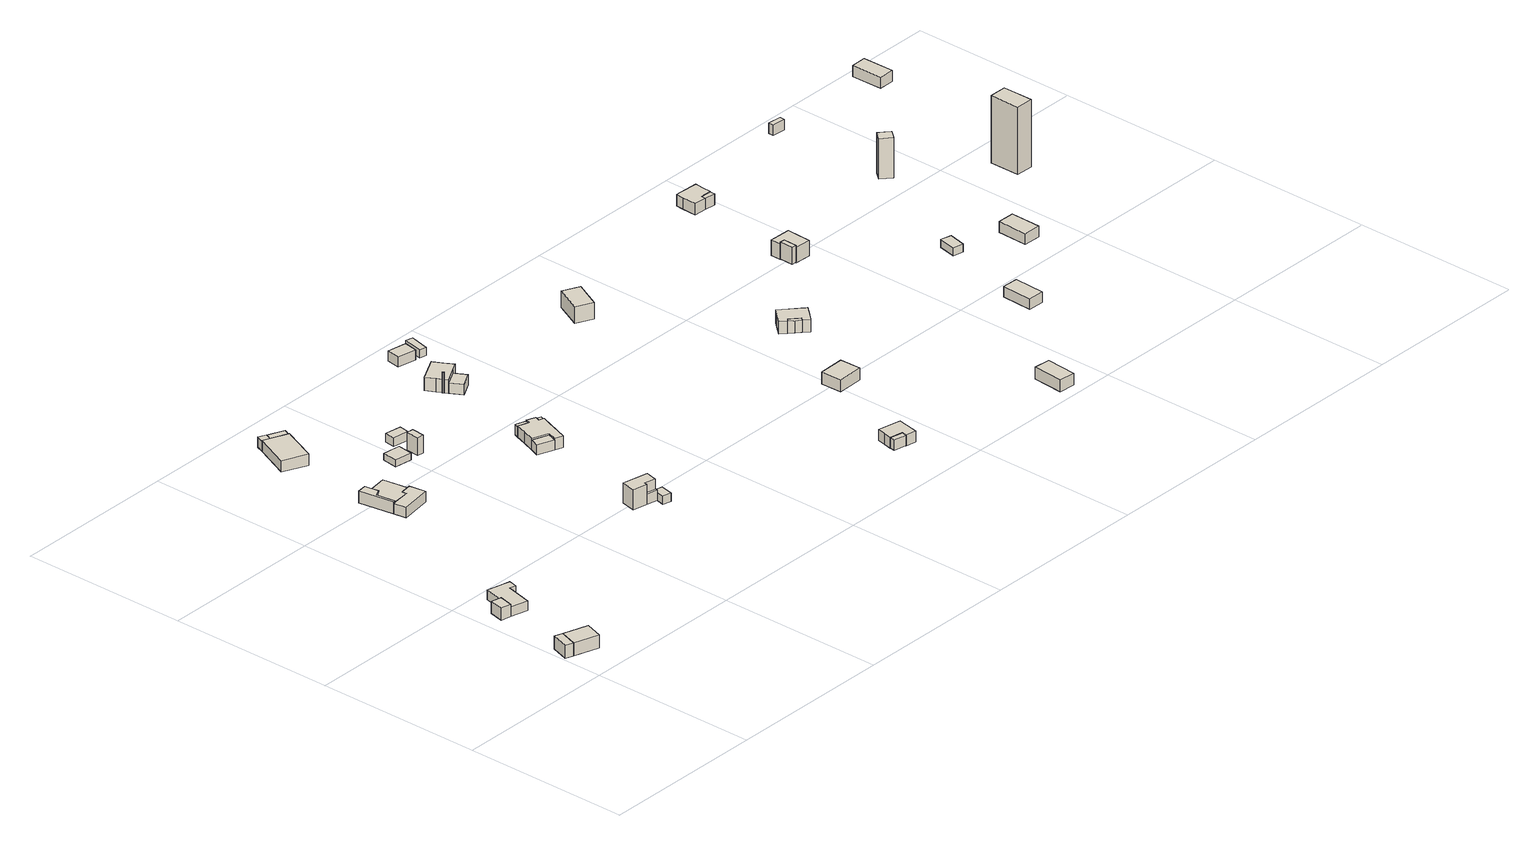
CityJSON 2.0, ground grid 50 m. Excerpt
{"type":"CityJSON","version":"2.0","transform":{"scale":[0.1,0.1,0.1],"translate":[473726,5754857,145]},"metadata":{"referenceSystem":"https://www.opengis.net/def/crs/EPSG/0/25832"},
"CityObjects":{
"building1":{"type":"Building","attributes":{"Gemeindeschluessel":"05711000","BezugspunktDach":"2000","function":"51009_1610","measuredHeight":4.45},"address":[{"country":"Germany"}],"geometry":[{"type":"Solid","lod":"1","boundaries":[[[[0,1,2,3]],[[4,5,6,7]],[[4,7,3,2]],[[5,4,2,1]],[[6,5,1,0]],[[7,6,0,3]]]]}]},
"building2":{"type":"Building","attributes":{"Gemeindeschluessel":"05711000","BezugspunktDach":"2000","function":"31001_1310","measuredHeight":4.51},"address":[{"country":"Germany","locality":"Bielefeld","thoroughfareNumber":"60","thoroughfareName":"Markengrund"}],"geometry":[{"type":"Solid","lod":"1","boundaries":[[[[3,2,8,9]],[[10,4,7,11]],[[10,11,9,8]],[[4,10,8,2]],[[7,4,2,3]],[[11,7,3,9]]]]}]},
"building3":{"type":"Building","attributes":{"Gemeindeschluessel":"05711000","BezugspunktDach":"2000","function":"51009_1610","measuredHeight":4.2},"address":[{"country":"Germany"}],"geometry":[{"type":"Solid","lod":"1","boundaries":[[[[12,13,14,15]],[[16,17,18,19]],[[16,19,15,14]],[[17,16,14,13]],[[18,17,13,12]],[[19,18,12,15]]]]}]},
"building4":{"type":"Building","attributes":{"Gemeindeschluessel":"05711000","BezugspunktDach":"2000","function":"31001_1310","measuredHeight":3.51},"address":[{"country":"Germany","locality":"Bielefeld","thoroughfareNumber":"62","thoroughfareName":"Markengrund"}],"geometry":[{"type":"Solid","lod":"1","boundaries":[[[[20,21,22,23,24,25,26,27]],[[28,29,30,16,19,31,32,33]],[[28,33,27,26]],[[29,28,26,25]],[[30,29,25,24]],[[16,30,24,23]],[[19,16,23,22]],[[31,19,22,21]],[[32,31,21,20]],[[33,32,20,27]]]]}]},
"building5":{"type":"Building","attributes":{"Gemeindeschluessel":"05711000","function":"51009_1610"},"address":[{"country":"Germany"}],"children":["building5-1","building5-2"]},
"building5-1":{"type":"BuildingPart","attributes":{"BezugspunktDach":"2000","measuredHeight":3.13},"parents":["building5"],"geometry":[{"type":"Solid","lod":"1","boundaries":[[[[34,35,36,37,38,39,40,41]],[[42,43,44,45,46,47,48,49]],[[42,49,41,40]],[[43,42,40,39]],[[44,43,39,38]],[[45,44,38,37]],[[46,45,37,36]],[[47,46,36,35]],[[48,47,35,34]],[[49,48,34,41]]]]}]},
"building5-2":{"type":"BuildingPart","attributes":{"BezugspunktDach":"2000","measuredHeight":3.5},"parents":["building5"],"geometry":[{"type":"Solid","lod":"1","boundaries":[[[[50,51,52,53,54,55,56]],[[43,57,58,59,60,61,44]],[[43,44,56,55]],[[57,43,55,54]],[[58,57,54,53]],[[59,58,53,52]],[[60,59,52,51]],[[61,60,51,50]],[[44,61,50,56]]]]}]},
"building6":{"type":"Building","attributes":{"Gemeindeschluessel":"05711000","BezugspunktDach":"2000","function":"31001_1310","measuredHeight":3.09},"address":[{"country":"Germany","locality":"Bielefeld","thoroughfareNumber":"64","thoroughfareName":"Markengrund"}],"geometry":[{"type":"Solid","lod":"1","boundaries":[[[[36,35,62,63,64,65,38,37]],[[44,61,60,59,66,47,46,45]],[[44,45,37,38]],[[61,44,38,65]],[[60,61,65,64]],[[59,60,64,63]],[[66,59,63,62]],[[47,66,62,35]],[[46,47,35,36]],[[45,46,36,37]]]]}]},
"building7":{"type":"Building","attributes":{"Gemeindeschluessel":"05711000","function":"31001_1310"},"address":[{"country":"Germany","locality":"Bielefeld","thoroughfareNumber":"66","thoroughfareName":"Markengrund"}],"children":["building7-1","building7-2"]},
"building7-1":{"type":"BuildingPart","attributes":{"BezugspunktDach":"2000","measuredHeight":3.74},"parents":["building7"],"geometry":[{"type":"Solid","lod":"1","boundaries":[[[[67,68,69,70]],[[71,72,73,74]],[[71,74,70,69]],[[72,71,69,68]],[[73,72,68,67]],[[74,73,67,70]]]]}]},
"building7-2":{"type":"BuildingPart","attributes":{"BezugspunktDach":"2000","measuredHeight":3.04},"parents":["building7"],"geometry":[{"type":"Solid","lod":"1","boundaries":[[[[75,76,77,78]],[[74,79,80,81]],[[74,81,78,77]],[[79,74,77,76]],[[80,79,76,75]],[[81,80,75,78]]]]}]},
"building8":{"type":"Building","attributes":{"Gemeindeschluessel":"05711000","BezugspunktDach":"2000","function":"51009_1610","measuredHeight":3.28},"address":[{"country":"Germany"}],"geometry":[{"type":"Solid","lod":"1","boundaries":[[[[82,83,84,85]],[[79,73,86,80]],[[79,80,85,84]],[[73,79,84,83]],[[86,73,83,82]],[[80,86,82,85]]]]}]},
"building9":{"type":"Building","attributes":{"Gemeindeschluessel":"05711000","BezugspunktDach":"2000","function":"31001_9998","measuredHeight":2.04},"address":[{"country":"Germany","locality":"Bielefeld","thoroughfareNumber":"64","thoroughfareName":"Markengrund"}],"geometry":[{"type":"Solid","lod":"1","boundaries":[[[[87,88,89,90]],[[91,92,93,94]],[[91,94,90,89]],[[92,91,89,88]],[[93,92,88,87]],[[94,93,87,90]]]]}]},
"building10":{"type":"Building","attributes":{"Gemeindeschluessel":"05711000","BezugspunktDach":"2000","function":"31001_9998","measuredHeight":5.28},"address":[{"country":"Germany","locality":"Bielefeld","thoroughfareNumber":"64","thoroughfareName":"Markengrund"}],"geometry":[{"type":"Solid","lod":"1","boundaries":[[[[95,96,97,98]],[[99,100,101,102]],[[99,102,98,97]],[[100,99,97,96]],[[101,100,96,95]],[[102,101,95,98]]]]}]},
"building11":{"type":"Building","attributes":{"Gemeindeschluessel":"05711000","function":"31001_1310"},"address":[{"country":"Germany"}],"children":["building11-1","building11-2"]},
"building11-1":{"type":"BuildingPart","attributes":{"BezugspunktDach":"2100","measuredHeight":6},"parents":["building11"],"geometry":[{"type":"Solid","lod":"1","boundaries":[[[[103,104,105,106,107,108,109]],[[110,111,112,113,114,115,116]],[[110,116,109,108]],[[111,110,108,107]],[[112,111,107,106]],[[113,112,106,105]],[[114,113,105,104]],[[115,114,104,103]],[[116,115,103,109]]]]}]},
"building11-2":{"type":"BuildingPart","attributes":{"BezugspunktDach":"2000","measuredHeight":3.05},"address":[{"country":"Germany"}],"parents":["building11"],"geometry":[{"type":"Solid","lod":"1","boundaries":[[[[117,118,119,120]],[[121,122,123,124]],[[121,124,120,119]],[[122,121,119,118]],[[123,122,118,117]],[[124,123,117,120]]]]}]},
"building12":{"type":"Building","attributes":{"Gemeindeschluessel":"05711000","BezugspunktDach":"2000","function":"31001_9998","measuredHeight":2.55},"address":[{"country":"Germany","locality":"Bielefeld","thoroughfareNumber":"66","thoroughfareName":"Markengrund"}],"geometry":[{"type":"Solid","lod":"1","boundaries":[[[[125,126,127,128]],[[129,130,131,132]],[[129,132,128,127]],[[130,129,127,126]],[[131,130,126,125]],[[132,131,125,128]]]]}]},
"building13":{"type":"Building","attributes":{"Gemeindeschluessel":"05711000","BezugspunktDach":"2000","function":"31001_9998","measuredHeight":2.51},"address":[{"country":"Germany"}],"geometry":[{"type":"Solid","lod":"1","boundaries":[[[[133,134,135,136,137,138]],[[139,140,141,111,110,142]],[[139,142,138,137]],[[140,139,137,136]],[[141,140,136,135]],[[111,141,135,134]],[[110,111,134,133]],[[142,110,133,138]]]]}]},
"building14":{"type":"Building","attributes":{"Gemeindeschluessel":"05711000","BezugspunktDach":"2000","function":"51009_1610","measuredHeight":3.33},"address":[{"country":"Germany"}],"geometry":[{"type":"Solid","lod":"1","boundaries":[[[[143,144,145,146]],[[147,148,149,150]],[[147,150,146,145]],[[148,147,145,144]],[[149,148,144,143]],[[150,149,143,146]]]]}]},
"building15":{"type":"Building","attributes":{"Gemeindeschluessel":"05711000","BezugspunktDach":"2000","function":"31001_1310","measuredHeight":4.49},"address":[{"country":"Germany"}],"geometry":[{"type":"Solid","lod":"1","boundaries":[[[[151,152,153,154,155,156,157,158,159,160,161,162]],[[163,164,165,166,147,150,149,167,168,169,170,171]],[[163,171,162,161]],[[164,163,161,160]],[[165,164,160,159]],[[166,165,159,158]],[[147,166,158,157]],[[150,147,157,156]],[[149,150,156,155]],[[167,149,155,154]],[[168,167,154,153]],[[169,168,153,152]],[[170,169,152,151]],[[171,170,151,162]]]]}]},
"building16":{"type":"Building","attributes":{"Gemeindeschluessel":"05711000","BezugspunktDach":"2000","function":"51009_1610","measuredHeight":3.05},"address":[{"country":"Germany"}],"geometry":[{"type":"Solid","lod":"1","boundaries":[[[[172,173,174,175]],[[169,168,176,170]],[[169,170,175,174]],[[168,169,174,173]],[[176,168,173,172]],[[170,176,172,175]]]]}]},
"building17":{"type":"Building","attributes":{"Gemeindeschluessel":"05711000","BezugspunktDach":"2000","function":"51009_1610","measuredHeight":3.02},"address":[{"country":"Germany"}],"geometry":[{"type":"Solid","lod":"1","boundaries":[[[[177,178,179,180]],[[164,163,171,181]],[[164,181,180,179]],[[163,164,179,178]],[[171,163,178,177]],[[181,171,177,180]]]]}]},
"building18":{"type":"Building","attributes":{"Gemeindeschluessel":"05711000","function":"31001_1310"},"address":[{"country":"Germany"}],"children":["building18-1","building18-2","building18-3"]},
"building18-1":{"type":"BuildingPart","attributes":{"BezugspunktDach":"2000","measuredHeight":4.84},"parents":["building18"],"geometry":[{"type":"Solid","lod":"1","boundaries":[[[[182,183,184,185,186,187,188,189,190]],[[191,192,193,194,195,196,197,198,199]],[[191,199,190,189]],[[192,191,189,188]],[[193,192,188,187]],[[194,193,187,186]],[[195,194,186,185]],[[196,195,185,184]],[[197,196,184,183]],[[198,197,183,182]],[[199,198,182,190]]]]}]},
"building18-2":{"type":"BuildingPart","attributes":{"BezugspunktDach":"2000","measuredHeight":3.09},"parents":["building18"],"geometry":[{"type":"Solid","lod":"1","boundaries":[[[[200,201,202,203]],[[204,191,199,205]],[[204,205,203,202]],[[191,204,202,201]],[[199,191,201,200]],[[205,199,200,203]]]]}]},
"building18-3":{"type":"BuildingPart","attributes":{"BezugspunktDach":"2100","measuredHeight":6},"address":[{"country":"Germany"}],"parents":["building18"],"geometry":[{"type":"Solid","lod":"1","boundaries":[[[[206,207,208,209]],[[210,211,212,213]],[[210,213,209,208]],[[211,210,208,207]],[[212,211,207,206]],[[213,212,206,209]]]]}]},
"building19":{"type":"Building","attributes":{"Gemeindeschluessel":"05711000","BezugspunktDach":"2000","function":"51009_1611","measuredHeight":3.66},"address":[{"country":"Germany"}],"geometry":[{"type":"Solid","lod":"1","boundaries":[[[[214,215,216,217]],[[218,219,220,221]],[[218,221,217,216]],[[219,218,216,215]],[[220,219,215,214]],[[221,220,214,217]]]]}]},
"building20":{"type":"Building","attributes":{"Gemeindeschluessel":"05711000","BezugspunktDach":"2000","function":"31001_9998","measuredHeight":2.73},"address":[{"country":"Germany"}],"geometry":[{"type":"Solid","lod":"1","boundaries":[[[[222,223,224,225]],[[226,227,228,229]],[[226,229,225,224]],[[227,226,224,223]],[[228,227,223,222]],[[229,228,222,225]]]]}]},
"building21":{"type":"Building","attributes":{"Gemeindeschluessel":"05711000","BezugspunktDach":"2000","function":"51009_1610","measuredHeight":3.16},"address":[{"country":"Germany"}],"geometry":[{"type":"Solid","lod":"1","boundaries":[[[[230,231,232,233]],[[234,235,236,237]],[[234,237,233,232]],[[235,234,232,231]],[[236,235,231,230]],[[237,236,230,233]]]]}]},
"building22":{"type":"Building","attributes":{"Gemeindeschluessel":"05711000","BezugspunktDach":"2000","function":"31001_1310","measuredHeight":3.86},"address":[{"country":"Germany"}],"geometry":[{"type":"Solid","lod":"1","boundaries":[[[[238,239,240,241,242,243,244,245]],[[246,247,248,249,250,251,252,253]],[[246,253,245,244]],[[247,246,244,243]],[[248,247,243,242]],[[249,248,242,241]],[[250,249,241,240]],[[251,250,240,239]],[[252,251,239,238]],[[253,252,238,245]]]]}]},
"building23":{"type":"Building","attributes":{"Gemeindeschluessel":"05711000","BezugspunktDach":"2000","function":"31001_1310","measuredHeight":4.06},"address":[{"country":"Germany"}],"geometry":[{"type":"Solid","lod":"1","boundaries":[[[[254,255,256,257]],[[258,259,260,261]],[[258,261,257,256]],[[259,258,256,255]],[[260,259,255,254]],[[261,260,254,257]]]]}]},
"building24":{"type":"Building","attributes":{"Gemeindeschluessel":"05711000","BezugspunktDach":"2000","function":"31001_1310","measuredHeight":5.86},"address":[{"country":"Germany"}],"geometry":[{"type":"Solid","lod":"1","boundaries":[[[[262,263,264,265]],[[266,267,268,269]],[[266,269,265,264]],[[267,266,264,263]],[[268,267,263,262]],[[269,268,262,265]]]]}]},
"building25":{"type":"Building","attributes":{"Gemeindeschluessel":"05711000","BezugspunktDach":"2000","function":"51009_1610","measuredHeight":3.62},"address":[{"country":"Germany"}],"geometry":[{"type":"Solid","lod":"1","boundaries":[[[[270,271,272,273,274]],[[275,276,277,278,279]],[[275,279,274,273]],[[276,275,273,272]],[[277,276,272,271]],[[278,277,271,270]],[[279,278,270,274]]]]}]},
"building26":{"type":"Building","attributes":{"Gemeindeschluessel":"05711000","BezugspunktDach":"2000","function":"31001_1310","measuredHeight":4.79},"address":[{"country":"Germany"}],"geometry":[{"type":"Solid","lod":"1","boundaries":[[[[280,281,282,283,284,285,286,287,288,289]],[[290,291,292,293,294,295,296,297,298,299]],[[290,299,289,288]],[[291,290,288,287]],[[292,291,287,286]],[[293,292,286,285]],[[294,293,285,284]],[[295,294,284,283]],[[296,295,283,282]],[[297,296,282,281]],[[298,297,281,280]],[[299,298,280,289]]]]}]},
"building27":{"type":"Building","attributes":{"Gemeindeschluessel":"05711000","BezugspunktDach":"2000","function":"31001_1310","measuredHeight":3.88},"address":[{"country":"Germany"}],"geometry":[{"type":"Solid","lod":"1","boundaries":[[[[300,301,302,303]],[[304,305,306,307]],[[304,307,303,302]],[[305,304,302,301]],[[306,305,301,300]],[[307,306,300,303]]]]}]},
"building28":{"type":"Building","attributes":{"Gemeindeschluessel":"05711000","BezugspunktDach":"2000","function":"51009_1610","measuredHeight":5.63},"address":[{"country":"Germany"}],"geometry":[{"type":"Solid","lod":"1","boundaries":[[[[308,309,310,311]],[[312,313,314,315]],[[312,315,311,310]],[[313,312,310,309]],[[314,313,309,308]],[[315,314,308,311]]]]}]},
"building29":{"type":"Building","attributes":{"Gemeindeschluessel":"05711000","BezugspunktDach":"2000","function":"31001_1310","measuredHeight":5.87},"address":[{"country":"Germany"}],"geometry":[{"type":"Solid","lod":"1","boundaries":[[[[316,317,318,319,320,321,322,323]],[[324,325,326,327,328,329,330,331]],[[324,331,323,322]],[[325,324,322,321]],[[326,325,321,320]],[[327,326,320,319]],[[328,327,319,318]],[[329,328,318,317]],[[330,329,317,316]],[[331,330,316,323]]]]}]},
"building30":{"type":"Building","attributes":{"Gemeindeschluessel":"05711000","BezugspunktDach":"2000","function":"31001_1310","measuredHeight":3.58},"address":[{"country":"Germany"}],"geometry":[{"type":"Solid","lod":"1","boundaries":[[[[332,333,334,335]],[[336,337,338,339]],[[336,339,335,334]],[[337,336,334,333]],[[338,337,333,332]],[[339,338,332,335]]]]}]},
"building31":{"type":"Building","attributes":{"Gemeindeschluessel":"05711000","BezugspunktDach":"2000","function":"31001_1310","measuredHeight":3.98},"address":[{"country":"Germany"}],"geometry":[{"type":"Solid","lod":"1","boundaries":[[[[340,341,342,343,344,345,346,347]],[[348,349,350,351,352,353,354,355]],[[348,355,347,346]],[[349,348,346,345]],[[350,349,345,344]],[[351,350,344,343]],[[352,351,343,342]],[[353,352,342,341]],[[354,353,341,340]],[[355,354,340,347]]]]}]},
"building32":{"type":"Building","attributes":{"Gemeindeschluessel":"05711000","BezugspunktDach":"2000","function":"51009_1610","measuredHeight":3.29},"address":[{"country":"Germany"}],"geometry":[{"type":"Solid","lod":"1","boundaries":[[[[356,357,358,359]],[[360,350,349,348]],[[360,348,359,358]],[[350,360,358,357]],[[349,350,357,356]],[[348,349,356,359]]]]}]},
"building33":{"type":"Building","attributes":{"Gemeindeschluessel":"05711000","BezugspunktDach":"2000","function":"31001_9998","measuredHeight":2.35},"address":[{"country":"Germany"}],"geometry":[{"type":"Solid","lod":"1","boundaries":[[[[361,362,363,364]],[[365,366,367,368]],[[365,368,364,363]],[[366,365,363,362]],[[367,366,362,361]],[[368,367,361,364]]]]}]},
"building34":{"type":"Building","attributes":{"Gemeindeschluessel":"05711000","BezugspunktDach":"2000","function":"31001_1310","measuredHeight":3.64},"address":[{"country":"Germany"}],"geometry":[{"type":"Solid","lod":"1","boundaries":[[[[369,370,371,372]],[[373,374,375,376]],[[373,376,372,371]],[[374,373,371,370]],[[375,374,370,369]],[[376,375,369,372]]]]}]},
"building35":{"type":"Building","attributes":{"Gemeindeschluessel":"05711000","BezugspunktDach":"2000","function":"31001_9998","measuredHeight":12.76},"address":[{"country":"Germany"}],"geometry":[{"type":"Solid","lod":"1","boundaries":[[[[377,378,379,380]],[[381,382,383,384]],[[381,384,380,379]],[[382,381,379,378]],[[383,382,378,377]],[[384,383,377,380]]]]}]},
"building36":{"type":"Building","attributes":{"Gemeindeschluessel":"05711000","BezugspunktDach":"2000","function":"51009_1610","measuredHeight":3.21},"address":[{"country":"Germany"}],"geometry":[{"type":"Solid","lod":"1","boundaries":[[[[385,386,387,388]],[[389,390,391,392]],[[389,392,388,387]],[[390,389,387,386]],[[391,390,386,385]],[[392,391,385,388]]]]}]},
"building37":{"type":"Building","attributes":{"Gemeindeschluessel":"05711000","BezugspunktDach":"2000","function":"31001_1310","measuredHeight":20.65},"address":[{"country":"Germany"}],"geometry":[{"type":"Solid","lod":"1","boundaries":[[[[393,394,395,396]],[[397,398,399,400]],[[397,400,396,395]],[[398,397,395,394]],[[399,398,394,393]],[[400,399,393,396]]]]}]},
"building38":{"type":"Building","attributes":{"Gemeindeschluessel":"05711000","BezugspunktDach":"2000","function":"31001_1310","measuredHeight":3.61},"address":[{"country":"Germany"}],"geometry":[{"type":"Solid","lod":"1","boundaries":[[[[401,402,403,404]],[[405,406,407,408]],[[405,408,404,403]],[[406,405,403,402]],[[407,406,402,401]],[[408,407,401,404]]]]}]}
},
"vertices":[
[27,176,44],[9,123,44],[33,115,44],[51,168,44],[33,115,6],[9,123,6],[27,176,6],[51,168,6],
[107,91,44],[125,144,44],[107,91,6],[125,144,6],
[57,415,42],[47,373,42],[77,366,42],[87,408,42],[77,366,6],[47,373,6],[57,415,6],[87,408,6],
[153,456,35],[102,468,35],[87,408,35],[77,366,35],[128,353,35],[147,431,35],[166,426,35],[172,451,35],[166,426,6],[147,431,6],[128,353,6],[102,468,6],[153,456,6],[172,451,6],
[351,947,48],[342,946,48],[317,942,48],[319,929,48],[266,922,48],[259,920,48],[265,883,48],[359,898,48],[265,883,17],[259,920,17],[266,922,17],[319,929,17],[317,942,17],[342,946,17],[351,947,17],[359,898,17],
[258,977,52],[277,988,52],[273,1011,52],[271,1029,52],[242,1025,52],[259,920,52],[266,922,52],[242,1025,17],[271,1029,17],[273,1011,17],[277,988,17],[258,977,17],
[331,1020,48],[273,1011,48],[277,988,48],[258,977,48],[331,1020,17],
[270,1377,55],[224,1272,55],[296,1241,55],[341,1346,55],[296,1241,21],[224,1272,21],[270,1377,21],[341,1346,21],
[302,1390,51],[292,1367,51],[341,1346,51],[351,1369,51],[292,1367,21],[302,1390,21],[351,1369,21],
[280,1400,52],[270,1377,52],[292,1367,52],[302,1390,52],[280,1400,21],
[446,1116,38],[440,1071,38],[493,1064,38],[499,1110,38],[493,1064,18],[440,1071,18],[446,1116,18],[499,1110,18],
[525,1105,70],[521,1066,70],[541,1064,70],[545,1103,70],[541,1064,17],[521,1066,17],[525,1105,17],[545,1103,17],
[684,509,78],[675,467,78],[718,457,78],[720,466,78],[753,459,78],[754,464,78],[761,493,78],[754,464,18],[753,459,18],[720,466,18],[718,457,18],[675,467,18],[684,509,18],[761,493,18],
[720,466,49],[718,457,49],[751,450,49],[753,459,49],[751,450,19],[718,457,19],[720,466,19],[753,459,19],
[518,1172,44],[514,1141,44],[562,1134,44],[567,1164,44],[562,1134,18],[514,1141,18],[518,1172,18],[567,1164,18],
[754,464,43],[753,459,43],[751,450,43],[746,427,43],[771,421,43],[779,458,43],[771,421,18],[746,427,18],[751,450,18],[779,458,18],
[732,861,48],[722,834,48],[771,816,48],[781,844,48],[771,816,19],[722,834,19],[732,861,19],[781,844,19],
[793,932,53],[788,918,53],[757,929,53],[745,895,53],[732,861,53],[781,844,53],[771,816,53],[795,807,53],[817,869,53],[830,903,53],[814,908,53],[819,922,53],[814,908,19],[830,903,19],[817,869,19],[795,807,19],[745,895,19],[757,929,19],[788,918,19],[793,932,19],[819,922,19],
[762,943,50],[757,929,50],[788,918,50],[793,932,50],[762,943,19],
[819,922,50],[814,908,50],[830,903,50],[835,917,50],[835,917,19],
[880,1248,59],[864,1275,59],[849,1303,59],[778,1265,59],[793,1237,59],[801,1223,59],[803,1219,59],[809,1209,59],[853,1233,59],[809,1209,19],[803,1219,19],[801,1223,19],[793,1237,19],[778,1265,19],[849,1303,19],[864,1275,19],[880,1248,19],[853,1233,19],
[853,1233,50],[809,1209,50],[829,1174,50],[873,1198,50],[829,1174,19],[873,1198,19],
[801,1223,81],[797,1221,81],[799,1216,81],[803,1219,81],[799,1216,21],[797,1221,21],[801,1223,21],[803,1219,21],
[828,1431,51],[821,1391,51],[878,1381,51],[885,1421,51],[878,1381,21],[821,1391,21],[828,1431,21],[885,1421,21],
[906,1439,44],[893,1380,44],[914,1376,44],[928,1434,44],[914,1376,20],[893,1380,20],[906,1439,20],[928,1434,20],
[1333,161,57],[1330,146,57],[1368,138,57],[1371,153,57],[1368,138,26],[1330,146,26],[1333,161,26],[1371,153,26],
[1412,196,58],[1343,210,58],[1338,185,58],[1333,161,58],[1371,153,58],[1368,138,58],[1399,132,58],[1407,171,58],[1399,132,25],[1368,138,25],[1371,153,25],[1333,161,25],[1338,185,25],[1343,210,25],[1412,196,25],[1407,171,25],
[1539,507,62],[1462,505,62],[1464,443,62],[1541,445,62],[1464,443,26],[1462,505,26],[1539,507,26],[1541,445,26],
[1323,1271,70],[1285,1192,70],[1334,1168,70],[1373,1247,70],[1334,1168,21],[1285,1192,21],[1323,1271,21],[1373,1247,21],
[1603,745,64],[1596,737,64],[1610,724,64],[1624,712,64],[1631,720,64],[1624,712,28],[1610,724,28],[1596,737,28],[1603,745,28],[1631,720,28],
[1602,779,65],[1579,753,65],[1596,737,65],[1603,745,65],[1631,720,65],[1624,712,65],[1641,697,65],[1664,723,65],[1680,741,65],[1618,797,65],[1680,741,27],[1664,723,27],[1641,697,27],[1624,712,27],[1631,720,27],[1603,745,27],[1596,737,27],[1579,753,27],[1602,779,27],[1618,797,27],
[1836,104,64],[1829,12,64],[1878,8,64],[1885,100,64],[1878,8,29],[1829,12,29],[1836,104,29],[1885,100,29],
[1861,991,83],[1860,949,83],[1875,949,83],[1876,990,83],[1875,949,33],[1860,949,33],[1861,991,33],[1876,990,33],
[1927,1020,77],[1862,1022,77],[1861,991,77],[1876,990,77],[1876,985,77],[1875,949,77],[1924,947,77],[1925,984,77],[1924,947,31],[1875,949,31],[1876,985,31],[1876,990,31],[1861,991,31],[1862,1022,31],[1927,1020,31],[1925,984,31],
[2090,429,66],[2086,337,66],[2133,335,66],[2137,427,66],[2133,335,34],[2086,337,34],[2090,429,34],[2137,427,34],
[1966,1368,63],[1895,1372,63],[1893,1347,63],[1891,1306,63],[1928,1303,63],[1929,1318,63],[1963,1316,63],[1964,1342,63],[1963,1316,29],[1929,1318,29],[1928,1303,29],[1891,1306,29],[1893,1347,29],[1895,1372,29],[1966,1368,29],[1964,1342,29],
[1929,1318,62],[1928,1303,62],[1962,1301,62],[1963,1316,62],[1962,1301,29],
[2170,712,61],[2158,660,61],[2189,653,61],[2201,704,61],[2189,653,37],[2158,660,37],[2170,712,37],[2201,704,37],
[2324,647,70],[2321,556,70],[2373,555,70],[2375,646,70],[2373,555,38],[2321,556,38],[2324,647,38],[2375,646,38],
[2344,1080,159],[2323,1055,159],[2354,1030,159],[2375,1055,159],[2354,1030,39],[2323,1055,39],[2344,1080,39],[2375,1055,39],
[2317,1423,68],[2316,1408,68],[2356,1404,68],[2357,1419,68],[2356,1404,36],[2316,1408,36],[2317,1423,36],[2357,1419,36],
[2625,889,241],[2573,889,241],[2573,798,241],[2625,798,241],[2573,798,40],[2573,889,40],[2625,889,40],[2625,798,40],
[2717,1445,72],[2671,1444,72],[2673,1351,72],[2719,1351,72],[2673,1351,39],[2671,1444,39],[2717,1445,39],[2719,1351,39]
]}
